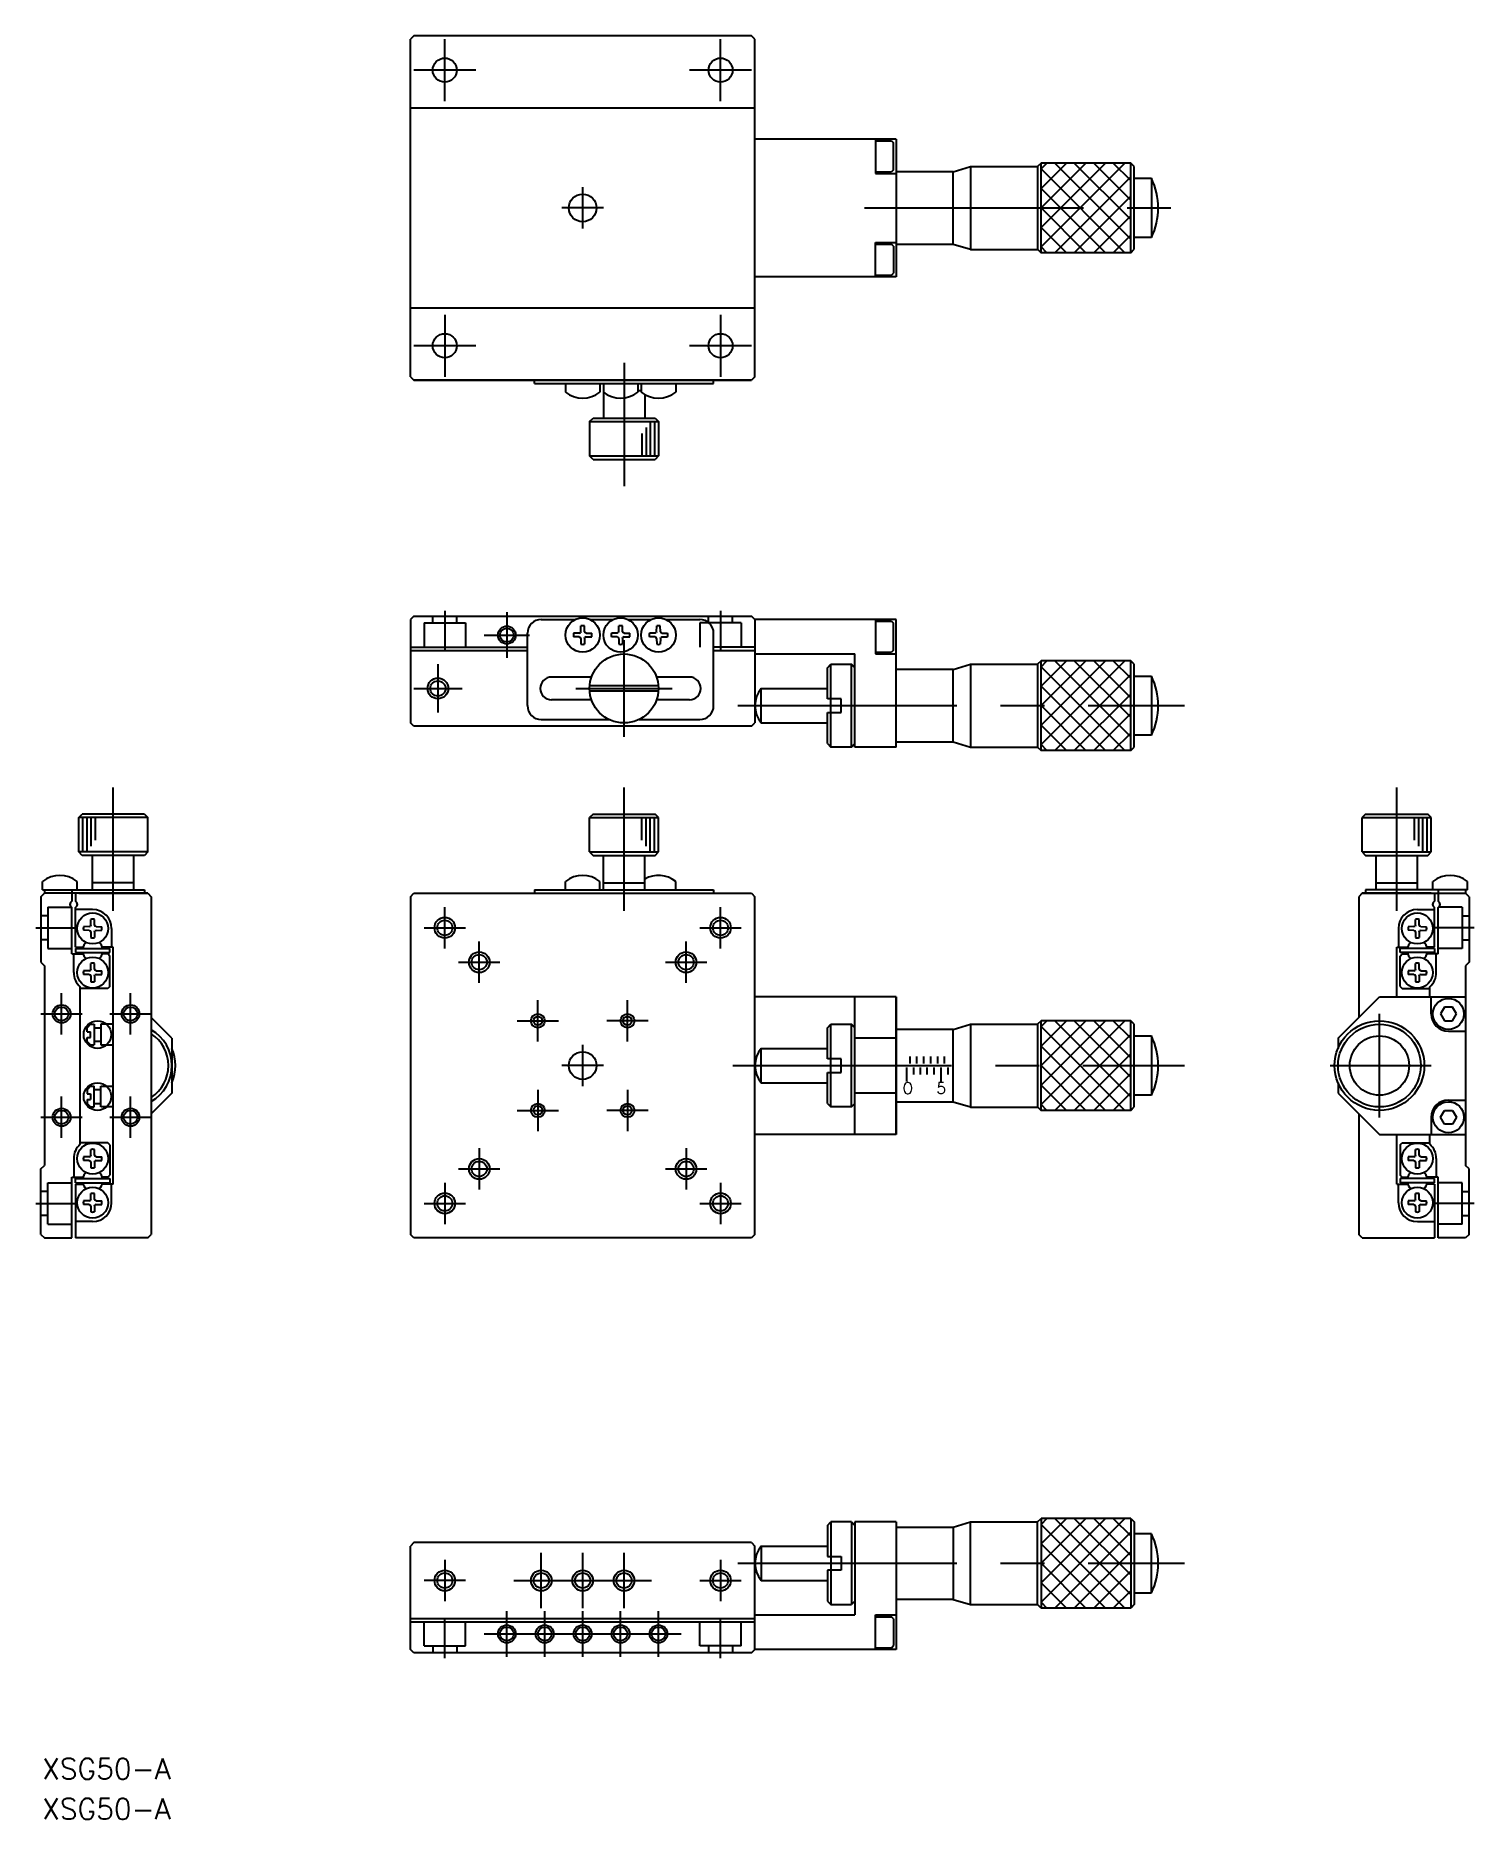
# Model space of a CAD drawing. Extents: x -79 to 129, y -109 to 149.
import ezdxf

# ---------------------------------------------------------------- set-up
doc = ezdxf.new("R2010")
doc.units = 0
doc.linetypes.add('CENTER', pattern=[50.8, 31.75, -6.35, 6.35, -6.35])
doc.linetypes.add('DASHED', pattern=[19.05, 12.7, -6.35])
doc.layers.get('0').update_dxf_attribs({"linetype": 'CONTINUOUS'})
doc.layers.add('CENTER', color=1, linetype='CENTER')
doc.styles.get("Standard").update_dxf_attribs({"font": 'txt.shx', "height": 3, "bigfont": 'bigfont.shx'})

# ---------------------------------------------------------------- blocks, each defined once
blk = doc.blocks.new('*U6')
at = {"color": 7, "linetype": 'CONTINUOUS'}
blk.add_text('XSG50-A', height=3, dxfattribs=at).set_placement((-78.42, -103.56))
blk = doc.blocks.new('*U7')
at = {"color": 7, "linetype": 'CONTINUOUS'}
blk.add_text('XSG50-A', height=3, dxfattribs=at).set_placement((-78.42, -109.39))

msp = doc.modelspace()

# ---------------------------------------------------------------- linework, layer by layer
at = {"color": 7, "linetype": 'CONTINUOUS'}
for p, q in [((-24.5, 149.471561), (-25, 148.971561)), ((-25, 99.971564), (-25, 148.971561)), ((24.5, 149.471561), (-24.5, 149.471561)), ((25, 148.971561), (24.5, 149.471561)), ((25, 99.971564), (25, 148.971561)), ((25, 138.971561), (-25, 138.971561)), ((45.499999, 134.471565), (25, 134.471565)), ((42.499999, 134.471565), (42.499999, 129.471565)), ((42.499999, 134.221565), (44.799998, 134.221565)), ((44.799998, 134.221565), (45.099999, 133.921565)), ((45.099999, 130.021566), (45.099999, 133.921565)), ((45.499999, 134.471565), (45.499999, 114.471565)), ((42.499999, 129.721565), (44.799998, 129.721565)), ((42.499999, 129.471565), (45.499999, 129.471565)), ((45.099999, 130.021566), (44.799998, 129.721565)), ((53.749992, 129.721563), (45.499992, 129.721563)), ((53.749992, 129.721563), (56.249992, 130.471562)), ((53.749992, 119.221566), (53.749992, 129.721563)), ((56.249992, 130.471562), (56.249992, 118.471564)), ((56.249992, 130.471562), (65.999999, 130.471562)), ((66.499999, 130.971565), (65.999999, 130.471565)), ((65.999999, 130.471565), (65.999999, 118.471566)), ((79.5, 130.971565), (66.499999, 130.971565)), ((66.499999, 117.971566), (66.499999, 130.971565)), ((80, 130.471565), (79.5, 130.971565)), ((79.5, 117.971566), (79.5, 130.971565)), ((80, 118.471566), (80, 130.471565)), ((80, 128.771566), (82.5, 128.771566)), ((82.5, 128.771566), (82.5, 120.171565)), ((42.499999, 114.471565), (42.499999, 119.471565)), ((42.499999, 119.471565), (45.499999, 119.471565)), ((42.499999, 119.221565), (44.799998, 119.221565)), ((45.099999, 118.921564), (44.799998, 119.221565)), ((45.499992, 119.221566), (53.749992, 119.221566)), ((53.749992, 119.221566), (56.249992, 118.471564)), ((82.5, 120.171565), (80, 120.171565)), ((45.099999, 118.921564), (45.099999, 115.021565)), ((56.249992, 118.43629), (65.999999, 118.43629)), ((65.999999, 118.471566), (66.499999, 117.971566)), ((79.5, 117.971566), (66.499999, 117.971566)), ((79.5, 117.971566), (80, 118.471566)), ((45.499999, 114.471565), (25, 114.471565)), ((42.499999, 114.721565), (44.799998, 114.721565)), ((44.799998, 114.721565), (45.099999, 115.021565)), ((-25, 109.971564), (25, 109.971564)), ((-25, 99.971564), (-24.5, 99.471564)), ((-24.5, 99.471564), (24.5, 99.471564)), ((24.5, 99.471564), (-24.5, 99.471564)), ((-7, 98.971564), (-7, 99.471564)), ((-7, 98.971564), (18.999998, 98.971564)), ((-2.5, 98.971564), (-2.5, 97.749065)), ((2.5, 98.971564), (2.5, 97.749065)), ((2.999999, 98.971564), (2.999999, 93.971564)), ((3, 98.971564), (3, 97.749065)), ((8, 98.971564), (8, 97.749065)), ((8.5, 98.971564), (8.5, 97.749065)), ((13.5, 98.971564), (13.5, 97.749065)), ((18.999998, 98.971564), (18.999998, 99.471564)), ((25, 99.971564), (24.5, 99.471564)), ((8, 97.971564), (8.5, 97.971564)), ((8.999999, 97.407463), (8.999999, 93.971564)), ((0.999999, 93.471564), (1.499999, 93.971564)), ((0.999999, 93.471564), (0.999999, 88.471564)), ((0.999999, 93.471564), (10.999999, 93.471564)), ((1.499999, 93.971564), (10.499999, 93.971564)), ((10.499999, 93.971564), (10.999999, 93.471564)), ((10.999999, 93.471564), (10.999999, 88.471564)), ((1.499999, 87.971564), (0.999999, 88.471564)), ((0.999999, 88.471564), (10.999999, 88.471564)), ((10.999999, 88.471564), (10.499999, 87.971564)), ((1.499999, 87.971564), (10.499999, 87.971564)), ((-24.5, 65.235782), (-25, 64.735782)), ((-24.5, 65.235781), (-25, 64.735781)), ((-25, 64.735781), (-25, 49.735781)), ((-24.5, 65.235781), (24.5, 65.235781)), ((-5.999996, 64.735781), (-1.089725, 64.735781)), ((1.089724, 64.735781), (4.410276, 64.735781)), ((6.589725, 64.735781), (9.910276, 64.735781)), ((12.089725, 64.735781), (16.999998, 64.735781)), ((25, 64.735781), (24.5, 65.235781)), ((24.5, 65.235781), (25, 64.735781)), ((45.499998, 64.735781), (24.999999, 64.735781)), ((25, 64.735781), (25, 49.735781)), ((42.499998, 64.735781), (42.499998, 59.735781)), ((45.499998, 46.235781), (45.499998, 64.735781)), ((-7.999996, 52.235781), (-7.999996, 62.735781)), ((-0.499325, 62.760189), (-1.324727, 62.745781)), ((-0.499325, 62.211374), (-1.324727, 62.225781)), ((-0.499325, 62.760189), (-0.334379, 62.833628)), ((-0.499325, 62.211374), (-0.334379, 62.137935)), ((-0.274713, 62.967641), (-0.334379, 62.833628)), ((-0.274713, 62.003922), (-0.334379, 62.137935)), ((-0.274713, 62.967641), (-0.26, 63.810508)), ((0.274712, 62.967641), (0.26, 63.810508)), ((0.274712, 62.967641), (0.334379, 62.833628)), ((0.274712, 62.003922), (0.334379, 62.137935)), ((0.499325, 62.760189), (0.334379, 62.833628)), ((0.499325, 62.211374), (0.334379, 62.137935)), ((0.499325, 62.760189), (1.324726, 62.745781)), ((0.499325, 62.211374), (1.324726, 62.225781)), ((5.000676, 62.760189), (4.175274, 62.745781)), ((5.000676, 62.211374), (4.175274, 62.225781)), ((5.000676, 62.760189), (5.165622, 62.833628)), ((5.000676, 62.211374), (5.165622, 62.137935)), ((5.225288, 62.967641), (5.165622, 62.833628)), ((5.225288, 62.003922), (5.165622, 62.137935)), ((5.225288, 62.967641), (5.240001, 63.810508)), ((5.774713, 62.967641), (5.760001, 63.810508)), ((5.774713, 62.967641), (5.83438, 62.833628)), ((5.774713, 62.003922), (5.83438, 62.137935)), ((5.999326, 62.760189), (5.83438, 62.833628)), ((5.999326, 62.211374), (5.83438, 62.137935)), ((5.999326, 62.760189), (6.824727, 62.745781)), ((5.999326, 62.211374), (6.824727, 62.225781)), ((10.500675, 62.760189), (9.675274, 62.745781)), ((10.500675, 62.211374), (9.675274, 62.225781)), ((10.500675, 62.760189), (10.665621, 62.833628)), ((10.500675, 62.211374), (10.665621, 62.137935)), ((10.725288, 62.967641), (10.665621, 62.833628)), ((10.725288, 62.003922), (10.665621, 62.137935)), ((10.725288, 62.967641), (10.74, 63.810508)), ((11.274713, 62.967641), (11.26, 63.810508)), ((11.274713, 62.967641), (11.334379, 62.833628)), ((11.274713, 62.003922), (11.334379, 62.137935)), ((11.499325, 62.760189), (11.334379, 62.833628)), ((11.499325, 62.211374), (11.334379, 62.137935)), ((11.499325, 62.760189), (12.324727, 62.745781)), ((11.499325, 62.211374), (12.324727, 62.225781)), ((18.999998, 52.235781), (18.999998, 62.735781)), ((42.499998, 64.485781), (44.799997, 64.485781)), ((44.799997, 64.485781), (45.099998, 64.185781)), ((45.099998, 60.285782), (45.099998, 64.185781)), ((-25, 60.735781), (-7.999996, 60.735781)), ((-25, 60.235783), (-7.999996, 60.235783)), ((-0.274713, 62.003922), (-0.26, 61.161055)), ((0.274712, 62.003922), (0.26, 61.161055)), ((5.225288, 62.003922), (5.240001, 61.161055)), ((5.774713, 62.003922), (5.760001, 61.161055)), ((10.725288, 62.003922), (10.74, 61.161055)), ((11.274713, 62.003922), (11.26, 61.161055)), ((24.999998, 60.735781), (18.999998, 60.735781)), ((18.999998, 60.235783), (25, 60.235783)), ((24.999999, 59.735783), (39.499998, 59.735783)), ((39.499998, 46.235781), (39.499998, 59.735783)), ((42.499998, 59.985781), (44.799997, 59.985781)), ((42.499998, 59.735781), (45.499998, 59.735781)), ((45.099998, 60.285782), (44.799997, 59.985781)), ((35.499998, 57.735781), (35.999998, 58.235781)), ((35.499998, 53.235781), (35.499998, 57.735781)), ((35.999998, 58.235781), (38.999998, 58.235781)), ((35.999998, 53.235781), (35.999998, 58.235781)), ((39.499998, 57.735781), (38.999998, 58.235781)), ((38.999998, 46.235782), (38.999998, 58.235781)), ((53.749991, 57.485779), (45.499991, 57.485779)), ((53.749991, 57.485779), (56.249991, 58.235778)), ((53.749991, 46.985782), (53.749991, 57.485779)), ((56.249991, 58.235778), (56.249991, 46.23578)), ((56.249991, 58.235778), (65.999998, 58.235778)), ((66.499998, 58.735781), (65.999998, 58.235781)), ((65.999998, 58.235781), (65.999998, 46.235782)), ((79.499999, 58.735781), (66.499998, 58.735781)), ((66.499998, 45.735782), (66.499998, 58.735781)), ((79.999999, 58.235781), (79.499999, 58.735781)), ((79.499999, 45.735782), (79.499999, 58.735781)), ((79.999999, 46.235782), (79.999999, 58.235781)), ((1.35484, 56.385781), (-4.499997, 56.385781)), ((10.983972, 55.135781), (1.016026, 55.135781)), ((15.499999, 56.385781), (10.645157, 56.385781)), ((25.8775, 54.735778), (35.499998, 54.735778)), ((25.877501, 49.735778), (25.877501, 54.735778)), ((79.999999, 56.535782), (82.499999, 56.535782)), ((82.499999, 56.535782), (82.499999, 47.935781)), ((1.214865, 53.085781), (-4.499997, 53.085781)), ((10.983972, 54.335781), (1.016026, 54.335781)), ((15.499999, 53.085781), (10.785132, 53.085781)), ((37.499998, 53.235781), (35.499998, 53.235781)), ((35.999998, 51.235781), (35.999998, 53.235781)), ((37.499998, 51.235781), (37.499998, 53.235781)), ((-24.5, 49.235781), (-25, 49.735781)), ((24.5, 49.235781), (-24.5, 49.235781)), ((-5.999996, 50.235781), (3.820549, 50.235781)), ((8.179448, 50.235781), (16.999998, 50.235781)), ((24.5, 49.235781), (25, 49.735781)), ((25.8775, 49.73578), (35.499998, 49.73578)), ((35.499998, 51.235781), (37.499998, 51.235781)), ((35.499998, 46.735782), (35.499998, 51.235781)), ((35.999998, 46.235782), (35.999998, 51.235781)), ((35.499998, 46.735782), (35.999998, 46.235782)), ((38.999998, 46.235782), (39.499998, 46.735782)), ((45.499991, 46.985782), (53.749991, 46.985782)), ((53.749991, 46.985782), (56.249991, 46.23578)), ((82.499999, 47.935781), (79.999999, 47.935781)), ((38.999998, 46.235782), (35.999998, 46.235782)), ((45.499998, 46.235781), (39.499998, 46.235781)), ((56.249991, 46.200506), (65.999998, 46.200506)), ((65.999998, 46.235782), (66.499998, 45.735782)), ((79.499999, 45.735782), (66.499998, 45.735782)), ((79.499999, 45.735782), (79.999999, 46.235782)), ((-73.087357, 35.999999), (-72.587357, 36.499999)), ((-63.587357, 36.499999), (-72.587357, 36.499999)), ((-63.587357, 36.499999), (-63.087357, 35.999999)), ((1.499999, 36.499999), (0.999999, 35.999999)), ((1.499999, 36.499999), (10.499999, 36.499999)), ((10.999999, 35.999999), (10.499999, 36.499999)), ((113.587357, 36.499999), (113.087357, 35.999999)), ((113.587357, 36.499999), (122.587357, 36.499999)), ((123.087357, 35.999999), (122.587357, 36.499999)), ((-73.087357, 30.999999), (-73.087357, 35.999999)), ((-63.087357, 35.999999), (-73.087357, 35.999999)), ((-63.087357, 30.999999), (-63.087357, 35.999999)), ((0.999999, 30.999999), (0.999999, 35.999999)), ((0.999999, 35.999999), (10.999999, 35.999999)), ((10.999999, 30.999999), (10.999999, 35.999999)), ((113.087357, 30.999999), (113.087357, 35.999999)), ((113.087357, 35.999999), (123.087357, 35.999999)), ((123.087357, 30.999999), (123.087357, 35.999999)), ((-72.587357, 30.499999), (-73.087357, 30.999999)), ((-63.087357, 30.999999), (-73.087357, 30.999999)), ((-63.587357, 30.499999), (-72.587357, 30.499999)), ((-71.087357, 25.499999), (-71.087357, 30.499999)), ((-65.087357, 25.499999), (-65.087357, 30.499999)), ((-63.087357, 30.999999), (-63.587357, 30.499999)), ((0.999999, 30.999999), (1.499999, 30.499999)), ((0.999999, 30.999999), (10.999999, 30.999999)), ((1.499999, 30.499999), (10.499999, 30.499999)), ((2.999999, 25.499999), (2.999999, 30.499999)), ((8.999999, 25.499999), (8.999999, 30.499999)), ((10.499999, 30.499999), (10.999999, 30.999999)), ((113.087357, 30.999999), (113.587357, 30.499999)), ((113.087357, 30.999999), (123.087357, 30.999999)), ((113.587357, 30.499999), (122.587357, 30.499999)), ((115.087357, 25.499999), (115.087357, 30.499999)), ((121.087357, 25.499999), (121.087357, 30.499999)), ((122.587357, 30.499999), (123.087357, 30.999999)), ((-78.337356, 25.499999), (-78.337356, 26.722498)), ((-73.337356, 25.499999), (-73.337356, 26.722498)), ((-65.087357, 26.499999), (-71.087357, 26.499999)), ((-2.5, 25.499999), (-2.5, 26.722498)), ((2.5, 25.499999), (2.5, 26.722498)), ((2.999999, 26.499999), (8.999999, 26.499999)), ((13.5, 25.499999), (13.5, 26.722498)), ((115.087357, 26.499999), (121.087357, 26.499999)), ((123.337356, 25.499999), (123.337356, 26.722498)), ((128.337356, 25.499999), (128.337356, 26.722498)), ((-78.587357, 24.5), (-78.087357, 25)), ((-78.587357, 24.5), (-78.587357, 15)), ((-78.337356, 25.499999), (-63.587356, 25.499999)), ((-74.087358, 25), (-78.087357, 25)), ((-78.087356, 25.499999), (-78.087356, 24.999999)), ((-74.087357, 25.500002), (-74.087357, 23.858258)), ((-63.087357, 25), (-74.087357, 25)), ((-73.587357, 25), (-73.587357, 23.858258)), ((-73.087358, 24.999999), (-63.087356, 24.999999)), ((-63.587356, 25.499999), (-63.587356, 24.999999)), ((-63.087357, 25), (-62.587356, 24.499999)), ((-62.587356, 24.499999), (-62.587356, -24.499999)), ((-25, 24.499999), (-24.5, 24.999999)), ((-25, 24.499999), (-25, -24.500001)), ((-24.5, 24.999999), (24.5, 24.999999)), ((-7, 25.499999), (-7, 24.999999)), ((-7, 25.499999), (18.999998, 25.499999)), ((18.999998, 25.499999), (18.999998, 24.999999)), ((24.5, 24.999999), (25, 24.499999)), ((25, -24.500001), (25, 24.499999)), ((113.087356, 25), (112.587355, 24.499999)), ((112.587355, 24.499999), (112.587355, 7.000001)), ((123.087357, 24.999999), (113.087355, 24.999999)), ((113.087356, 25), (124.087357, 25)), ((128.337356, 25.499999), (113.587355, 25.499999)), ((113.587355, 25.499999), (113.587355, 24.999999)), ((123.587356, 25), (123.587356, 23.858258)), ((124.087356, 25.500002), (124.087356, 23.858258)), ((124.087358, 25), (128.087356, 25)), ((128.087356, 25.499999), (128.087356, 24.999999)), ((128.587356, 24.5), (128.087356, 25)), ((128.587356, 24.5), (128.587356, 15)), ((-74.087357, 16.2), (-74.087357, 22.941743)), ((-73.587357, 17.200001), (-73.587357, 22.941743)), ((-71.087358, 22.650001), (-73.587357, 22.650001)), ((-71.36207, 20.381861), (-71.347358, 21.224727)), ((-70.812646, 20.381861), (-70.827358, 21.224727)), ((120.812645, 20.381861), (120.827358, 21.224727)), ((121.087358, 22.650004), (123.587356, 22.650004)), ((121.36207, 20.381861), (121.347358, 21.224727)), ((123.587356, 17.200001), (123.587356, 22.941743)), ((124.087356, 16.2), (124.087356, 22.941743)), ((-71.586683, 20.174408), (-72.412085, 20.160001)), ((-71.586683, 19.625594), (-72.412085, 19.640001)), ((-71.586683, 20.174408), (-71.421737, 20.247847)), ((-71.586683, 19.625594), (-71.421737, 19.552155)), ((-71.36207, 20.381861), (-71.421737, 20.247847)), ((-71.36207, 19.418141), (-71.421737, 19.552155)), ((-71.36207, 19.418141), (-71.347358, 18.575275)), ((-70.812646, 19.418141), (-70.827358, 18.575275)), ((-70.812646, 20.381861), (-70.752979, 20.247847)), ((-70.812646, 19.418141), (-70.752979, 19.552155)), ((-70.588033, 20.174408), (-70.752979, 20.247847)), ((-70.588033, 19.625594), (-70.752979, 19.552155)), ((-70.588033, 20.174408), (-69.762632, 20.160001)), ((-70.588033, 19.625594), (-69.762632, 19.640001)), ((-68.337358, 19.900001), (-68.337358, 17.200001)), ((118.337358, 19.900004), (118.337358, 17.200004)), ((120.588033, 20.174408), (119.762631, 20.160001)), ((120.588033, 19.625594), (119.762631, 19.640001)), ((120.588033, 20.174408), (120.752979, 20.247847)), ((120.588033, 19.625594), (120.752979, 19.552155)), ((120.812645, 20.381861), (120.752979, 20.247847)), ((120.812645, 19.418141), (120.752979, 19.552155)), ((120.812645, 19.418141), (120.827358, 18.575275)), ((121.36207, 19.418141), (121.347358, 18.575275)), ((121.36207, 20.381861), (121.421737, 20.247847)), ((121.36207, 19.418141), (121.421737, 19.552155)), ((121.586683, 20.174408), (121.421737, 20.247847)), ((121.586683, 19.625594), (121.421737, 19.552155)), ((121.586683, 20.174408), (122.412084, 20.160001)), ((121.586683, 19.625594), (122.412084, 19.640001)), ((-74.087357, 16.2), (-72.501571, 16.2)), ((-73.837358, 13.5), (-73.837358, 16.2)), ((-73.587358, 17.000001), (-73.587358, 16.400001)), ((-73.587358, 17.000001), (-68.587358, 17.000001)), ((-73.587358, 16.400001), (-68.587358, 16.400001)), ((-73.587357, 17.200001), (-72.501572, 17.200001)), ((-68.087357, 17.200001), (-69.673145, 17.200001)), ((-68.887357, 16.2), (-69.673144, 16.2)), ((-68.587357, 15.9), (-68.887357, 16.2)), ((-68.587358, 16.400001), (-68.587358, 17.000001)), ((-68.587357, 11.5), (-68.587357, 15.9)), ((-68.087357, -17.2), (-68.087357, 17.200001)), ((118.087356, 10.000002), (118.087356, 17.200001)), ((118.087356, 17.200001), (119.673144, 17.200001)), ((118.587356, 15.9), (118.887356, 16.2)), ((118.587356, 11.5), (118.587356, 15.9)), ((118.587358, 16.400001), (118.587358, 17.000001)), ((123.587358, 17.000001), (118.587358, 17.000001)), ((123.587358, 16.400001), (118.587358, 16.400001)), ((118.887356, 16.2), (119.673144, 16.2)), ((123.587357, 17.200001), (122.501571, 17.200001)), ((124.087357, 16.2), (122.501571, 16.2)), ((123.587358, 17.000001), (123.587358, 16.400001)), ((123.837357, 13.5), (123.837357, 16.2)), ((-78.587357, 15), (-78.087357, 14.5)), ((-78.087357, 14.5), (-78.087357, -14.5)), ((-71.586683, 13.774407), (-72.412085, 13.76)), ((-71.586683, 13.225592), (-72.412085, 13.24)), ((-71.586683, 13.774407), (-71.421737, 13.847846)), ((-71.586683, 13.225592), (-71.421737, 13.152154)), ((-71.36207, 13.98186), (-71.421737, 13.847846)), ((-71.36207, 13.01814), (-71.421737, 13.152154)), ((-71.36207, 13.98186), (-71.347358, 14.824726)), ((-71.36207, 13.01814), (-71.347358, 12.175273)), ((-70.812646, 13.98186), (-70.827358, 14.824726)), ((-70.812646, 13.01814), (-70.827358, 12.175273)), ((-70.812646, 13.98186), (-70.752979, 13.847846)), ((-70.812646, 13.01814), (-70.752979, 13.152154)), ((-70.588033, 13.774407), (-70.752979, 13.847846)), ((-70.588033, 13.225592), (-70.752979, 13.152154)), ((-70.588033, 13.774407), (-69.762632, 13.76)), ((-70.588033, 13.225592), (-69.762632, 13.24)), ((120.588033, 13.774407), (119.762631, 13.76)), ((120.588033, 13.225592), (119.762631, 13.24)), ((120.588033, 13.774407), (120.752979, 13.847846)), ((120.588033, 13.225592), (120.752979, 13.152154)), ((120.812645, 13.98186), (120.752979, 13.847846)), ((120.812645, 13.01814), (120.752979, 13.152154)), ((120.812645, 13.98186), (120.827358, 14.824726)), ((120.812645, 13.01814), (120.827358, 12.175273)), ((121.36207, 13.98186), (121.347358, 14.824726)), ((121.36207, 13.01814), (121.347358, 12.175273)), ((121.36207, 13.98186), (121.421737, 13.847846)), ((121.36207, 13.01814), (121.421737, 13.152154)), ((121.586683, 13.774407), (121.421737, 13.847846)), ((121.586683, 13.225592), (121.421737, 13.152154)), ((121.586683, 13.774407), (122.412084, 13.76)), ((121.586683, 13.225592), (122.412084, 13.24)), ((128.587356, 15), (128.087356, 14.5)), ((128.087356, 14.5), (128.087356, -14.5)), ((-72.887355, -11.420935), (-72.887355, 11.420936)), ((-68.887357, 11.2), (-72.887355, 11.2)), ((-68.587357, 11.5), (-68.887357, 11.2)), ((118.587356, 11.5), (118.887356, 11.2)), ((118.887356, 11.2), (122.887354, 11.2)), ((122.887354, 10.000002), (122.887354, 11.420936)), ((45.499999, 10), (25, 10)), ((39.499999, -10), (39.499999, 10)), ((45.499999, 10), (45.499999, -10)), ((45.499999, -10), (45.499999, 10)), ((109.587357, 4.000002), (115.587357, 10.000002)), ((115.587357, 10.000002), (128.087357, 10.000002)), ((123.087357, 7.500002), (123.087357, 10.000002)), ((125.010007, 8.500002), (124.432657, 7.500002)), ((126.164708, 8.500002), (125.010007, 8.500002)), ((126.742058, 7.500002), (126.164708, 8.500002)), ((-71.387354, 6.000002), (-71.887354, 5.500002)), ((-71.887354, 4.900001), (-71.887354, 5.500002)), ((-71.387354, 6.000002), (-70.887362, 6.000002)), ((-70.887358, 6.000002), (-70.887358, 3.000001)), ((-70.887358, 5.500002), (-69.887358, 5.500002)), ((-68.087359, 6.000002), (-69.887358, 6.000002)), ((-69.887358, 6.000002), (-69.887358, 3.000001)), ((-59.587357, 4.000002), (-62.587356, 7.000002)), ((35.499999, 5.5), (35.999999, 6)), ((35.499999, 1), (35.499999, 5.5)), ((35.999999, 6), (38.999999, 6)), ((35.999999, 1), (35.999999, 6)), ((39.499999, 5.5), (38.999999, 6)), ((38.999999, -5.999999), (38.999999, 6)), ((53.749992, 5.249998), (45.499992, 5.249998)), ((53.749992, 5.249998), (56.249992, 5.999997)), ((53.749992, -5.249999), (53.749992, 5.249998)), ((56.249992, 5.999997), (56.249992, -6.000001)), ((56.249992, 5.999997), (65.999999, 5.999997)), ((66.499999, 6.5), (65.999999, 6)), ((65.999999, 6), (65.999999, -5.999999)), ((79.5, 6.5), (66.499999, 6.5)), ((66.499999, -6.499999), (66.499999, 6.5)), ((80, 6), (79.5, 6.5)), ((79.5, -6.499999), (79.5, 6.5)), ((80, -5.999999), (80, 6)), ((124.432657, 7.500002), (125.010007, 6.500002)), ((125.010007, 6.500002), (126.164708, 6.500002)), ((126.164708, 6.500002), (126.742058, 7.500002)), ((-71.887354, 4.900001), (-71.387354, 4.900001)), ((-71.887354, 4.100002), (-71.387354, 4.100002)), ((-71.887354, 3.500002), (-71.887354, 4.100002)), ((-71.387354, 3.000001), (-71.887354, 3.500002)), ((-71.387354, 4.100002), (-71.387354, 4.900001)), ((-71.387354, 3.000001), (-70.887362, 3.000001)), ((-69.887358, 3.500002), (-70.887358, 3.500002)), ((-69.887358, 3.000001), (-68.087359, 3.000001)), ((-59.587357, 4.000002), (-59.587357, -3.999998)), ((45.499999, 3.999998), (39.499999, 3.999998)), ((80, 4.300001), (82.5, 4.300001)), ((82.5, 4.300001), (82.5, -4.3)), ((109.587357, 4.000002), (109.587357, 2.500002)), ((125.587357, 5.000002), (128.087357, 5.000002)), ((25.877501, 2.499997), (35.499999, 2.499997)), ((25.877502, -2.500003), (25.877502, 2.499997)), ((37.499999, 1), (35.499999, 1)), ((35.999999, -1), (35.999999, 1)), ((37.499999, -1), (37.499999, 1)), ((25.877501, -2.500001), (35.499999, -2.500001)), ((35.499999, -1), (37.499999, -1)), ((35.499999, -5.499999), (35.499999, -1)), ((35.999999, -5.999999), (35.999999, -1)), ((109.587357, -2.499998), (109.587357, -3.999998)), ((-71.387354, -3), (-71.887354, -3.500001)), ((-71.887354, -3.500001), (-71.887354, -4.100001)), ((-71.887354, -4.100001), (-71.387354, -4.100001)), ((-71.887354, -4.9), (-71.387354, -4.9)), ((-71.887354, -4.9), (-71.887354, -5.500001)), ((-71.387354, -3), (-70.887362, -3)), ((-71.387354, -4.100001), (-71.387354, -4.9)), ((-70.887358, -6.000001), (-70.887358, -3)), ((-69.887358, -3.500001), (-70.887358, -3.500001)), ((-69.887358, -3), (-68.087359, -3)), ((-69.887358, -6.000001), (-69.887358, -3)), ((-59.587357, -3.999998), (-62.587356, -6.999997)), ((45.499999, -4.000002), (39.499999, -4.000002)), ((82.5, -4.3), (80, -4.3)), ((109.587357, -3.999998), (115.587357, -9.999998)), ((125.587357, -4.999998), (128.087357, -4.999998)), ((-71.387354, -6.000001), (-71.887354, -5.500001)), ((-71.387354, -6.000001), (-70.887362, -6.000001)), ((-70.887358, -5.500001), (-69.887358, -5.500001)), ((-68.087359, -6.000001), (-69.887358, -6.000001)), ((35.499999, -5.499999), (35.999999, -5.999999)), ((38.999999, -5.999999), (35.999999, -5.999999)), ((38.999999, -5.999999), (39.499999, -5.499999)), ((45.499992, -5.249999), (53.749992, -5.249999)), ((53.749992, -5.249999), (56.249992, -6.000001)), ((56.249992, -6.035275), (65.999999, -6.035275)), ((65.999999, -5.999999), (66.499999, -6.499999)), ((79.5, -6.499999), (66.499999, -6.499999)), ((79.5, -6.499999), (80, -5.999999)), ((112.587355, -6.999997), (112.587355, -24.499999)), ((123.087357, -7.499998), (123.087357, -9.999998)), ((124.432657, -7.499998), (125.010007, -6.499998)), ((125.010007, -8.499998), (124.432657, -7.499998)), ((125.010007, -6.499998), (126.164708, -6.499998)), ((126.164708, -6.499998), (126.742058, -7.499998)), ((126.742058, -7.499998), (126.164708, -8.499998)), ((45.499999, -10), (25, -10)), ((115.587357, -9.999998), (128.087357, -9.999998)), ((118.087356, -17.2), (118.087356, -9.999998)), ((122.887354, -11.420935), (122.887354, -9.999998)), ((126.164708, -8.499998), (125.010007, -8.499998)), ((-68.887357, -11.2), (-72.887355, -11.2)), ((-71.36207, -13.018139), (-71.347358, -12.175273)), ((-70.812646, -13.018139), (-70.827358, -12.175273)), ((-68.587357, -11.5), (-68.887357, -11.2)), ((-68.587357, -11.5), (-68.587357, -15.9)), ((118.587356, -11.5), (118.887356, -11.2)), ((118.587356, -11.5), (118.587356, -15.9)), ((118.887356, -11.2), (122.887354, -11.2)), ((120.812645, -13.018139), (120.827358, -12.175273)), ((121.36207, -13.018139), (121.347358, -12.175273)), ((-78.587357, -15), (-78.087357, -14.5)), ((-78.587357, -24.5), (-78.587357, -15)), ((-73.837358, -13.5), (-73.837358, -16.2)), ((-71.586683, -13.225592), (-72.412085, -13.239999)), ((-71.586683, -13.774407), (-72.412085, -13.759999)), ((-71.586683, -13.225592), (-71.421737, -13.152153)), ((-71.586683, -13.774407), (-71.421737, -13.847845)), ((-71.36207, -13.018139), (-71.421737, -13.152153)), ((-71.36207, -13.981859), (-71.421737, -13.847845)), ((-71.36207, -13.981859), (-71.347358, -14.824725)), ((-70.812646, -13.981859), (-70.827358, -14.824725)), ((-70.812646, -13.018139), (-70.752979, -13.152153)), ((-70.812646, -13.981859), (-70.752979, -13.847845)), ((-70.588033, -13.225592), (-70.752979, -13.152153)), ((-70.588033, -13.774407), (-70.752979, -13.847845)), ((-70.588033, -13.225592), (-69.762632, -13.239999)), ((-70.588033, -13.774407), (-69.762632, -13.759999)), ((120.588033, -13.225592), (119.762631, -13.239999)), ((120.588033, -13.774407), (119.762631, -13.759999)), ((120.588033, -13.225592), (120.752979, -13.152153)), ((120.588033, -13.774407), (120.752979, -13.847845)), ((120.812645, -13.018139), (120.752979, -13.152153)), ((120.812645, -13.981859), (120.752979, -13.847845)), ((120.812645, -13.981859), (120.827358, -14.824725)), ((121.36207, -13.981859), (121.347358, -14.824725)), ((121.36207, -13.018139), (121.421737, -13.152153)), ((121.36207, -13.981859), (121.421737, -13.847845)), ((121.586683, -13.225592), (121.421737, -13.152153)), ((121.586683, -13.774407), (121.421737, -13.847845)), ((121.586683, -13.225592), (122.412084, -13.239999)), ((121.586683, -13.774407), (122.412084, -13.759999)), ((123.837357, -13.5), (123.837357, -16.2)), ((128.587356, -15), (128.087356, -14.5)), ((128.587356, -24.5), (128.587356, -15)), ((-74.087357, -16.2), (-72.501571, -16.2)), ((-74.087357, -25), (-74.087357, -16.2)), ((-73.587358, -17), (-73.587358, -16.4)), ((-73.587358, -16.4), (-68.587358, -16.4)), ((-73.587358, -17), (-68.587358, -17)), ((-73.587357, -17.2), (-73.587358, -24.999999)), ((-73.587357, -17.2), (-72.501572, -17.2)), ((-68.087357, -17.2), (-69.673145, -17.2)), ((-68.887357, -16.2), (-69.673144, -16.2)), ((-68.887357, -16.2), (-68.587357, -15.9)), ((-68.587358, -16.4), (-68.587358, -17)), ((-68.337358, -19.9), (-68.337358, -17.2)), ((118.087356, -17.2), (119.673144, -17.2)), ((118.337358, -19.9), (118.337358, -17.2)), ((118.887356, -16.2), (118.587356, -15.9)), ((118.587358, -16.4), (118.587358, -17)), ((123.587358, -16.4), (118.587358, -16.4)), ((123.587358, -17), (118.587358, -17)), ((118.887356, -16.2), (119.673144, -16.2)), ((124.087357, -16.2), (122.501571, -16.2)), ((123.587357, -17.2), (122.501571, -17.2)), ((123.587357, -17.2), (123.587357, -24.999999)), ((123.587358, -17), (123.587358, -16.4)), ((124.087357, -25), (124.087357, -16.2)), ((-71.586683, -19.625593), (-72.412085, -19.64)), ((-71.586683, -20.174408), (-72.412085, -20.16)), ((-71.586683, -19.625593), (-71.421737, -19.552154)), ((-71.586683, -20.174408), (-71.421737, -20.247846)), ((-71.36207, -19.41814), (-71.421737, -19.552154)), ((-71.36207, -20.38186), (-71.421737, -20.247846)), ((-71.36207, -19.41814), (-71.347358, -18.575274)), ((-71.36207, -20.38186), (-71.347358, -21.224727)), ((-70.812646, -19.41814), (-70.827358, -18.575274)), ((-70.812646, -20.38186), (-70.827358, -21.224727)), ((-70.812646, -19.41814), (-70.752979, -19.552154)), ((-70.812646, -20.38186), (-70.752979, -20.247846)), ((-70.588033, -19.625593), (-70.752979, -19.552154)), ((-70.588033, -20.174408), (-70.752979, -20.247846)), ((-70.588033, -19.625593), (-69.762632, -19.64)), ((-70.588033, -20.174408), (-69.762632, -20.16)), ((120.588033, -19.625593), (119.762631, -19.64)), ((120.588033, -20.174408), (119.762631, -20.16)), ((120.588033, -19.625593), (120.752979, -19.552154)), ((120.588033, -20.174408), (120.752979, -20.247846)), ((120.812645, -19.41814), (120.752979, -19.552154)), ((120.812645, -20.38186), (120.752979, -20.247846)), ((120.812645, -19.41814), (120.827358, -18.575274)), ((120.812645, -20.38186), (120.827358, -21.224727)), ((121.36207, -19.41814), (121.347358, -18.575274)), ((121.36207, -20.38186), (121.347358, -21.224727)), ((121.36207, -19.41814), (121.421737, -19.552154)), ((121.36207, -20.38186), (121.421737, -20.247846)), ((121.586683, -19.625593), (121.421737, -19.552154)), ((121.586683, -20.174408), (121.421737, -20.247846)), ((121.586683, -19.625593), (122.412084, -19.64)), ((121.586683, -20.174408), (122.412084, -20.16)), ((-71.087358, -22.65), (-73.587357, -22.65)), ((121.087358, -22.65), (123.587356, -22.65)), ((-78.587357, -24.5), (-78.087357, -25)), ((-78.087357, -25), (-74.087358, -25)), ((-63.087357, -25), (-73.587357, -25)), ((-63.087357, -25), (-62.587356, -24.499999)), ((-24.5, -25.000001), (-25, -24.500001)), ((24.5, -25.000001), (-24.5, -25.000001)), ((25, -24.500001), (24.5, -25.000001)), ((113.087356, -25), (112.587355, -24.499999)), ((113.087356, -25), (123.587356, -25)), ((128.087356, -25), (124.087358, -25)), ((128.587356, -24.5), (128.087356, -25)), ((35.499998, -66.735781), (35.999998, -66.235781)), ((35.499998, -66.735781), (35.499998, -71.23578)), ((38.999998, -66.235781), (35.999998, -66.235781)), ((35.999998, -66.235781), (35.999998, -71.23578)), ((38.999998, -66.235781), (39.499998, -66.735781)), ((38.999998, -66.235781), (38.999998, -78.23578)), ((45.499998, -66.23578), (39.499998, -66.23578)), ((39.499998, -66.23578), (39.499998, -79.735781)), ((45.499991, -66.985781), (53.749991, -66.985781)), ((45.499998, -66.23578), (45.499998, -84.73578)), ((53.749991, -66.985781), (56.249991, -66.235779)), ((53.749991, -66.985781), (53.749991, -77.485778)), ((56.249991, -66.200505), (65.999998, -66.200505)), ((56.249991, -78.235777), (56.249991, -66.235779)), ((65.999998, -66.235781), (66.499998, -65.735781)), ((65.999998, -78.23578), (65.999998, -66.235781)), ((79.499999, -65.735781), (66.499998, -65.735781)), ((66.499998, -65.735781), (66.499998, -78.73578)), ((79.499999, -65.735781), (79.999999, -66.235781)), ((79.499999, -65.735781), (79.499999, -78.73578)), ((79.999999, -66.235781), (79.999999, -78.23578)), ((-24.5, -69.235779), (-25, -69.735779)), ((-25, -84.73578), (-25, -69.735779)), ((24.5, -69.235779), (-24.5, -69.235779)), ((24.5, -69.235779), (25, -69.735779)), ((25, -84.73578), (25, -69.735779)), ((25.8775, -69.735779), (35.499998, -69.735779)), ((25.877501, -69.735777), (25.877501, -74.735777)), ((82.499999, -67.93578), (79.999999, -67.93578)), ((82.499999, -76.535781), (82.499999, -67.93578)), ((35.499998, -71.23578), (37.499998, -71.23578)), ((35.999998, -71.23578), (35.999998, -73.23578)), ((37.499998, -71.23578), (37.499998, -73.23578)), ((25.8775, -74.735777), (35.499998, -74.735777)), ((37.499998, -73.23578), (35.499998, -73.23578)), ((35.499998, -73.23578), (35.499998, -77.73578)), ((35.999998, -73.23578), (35.999998, -78.23578)), ((53.749991, -77.485778), (45.499991, -77.485778)), ((53.749991, -77.485778), (56.249991, -78.235777)), ((79.999999, -76.535781), (82.499999, -76.535781)), ((-25, -80.235781), (25, -80.235781)), ((24.999999, -79.735781), (39.499998, -79.735781)), ((35.499998, -77.73578), (35.999998, -78.23578)), ((35.999998, -78.23578), (38.999998, -78.23578)), ((39.499998, -77.73578), (38.999998, -78.23578)), ((42.499998, -84.73578), (42.499998, -79.73578)), ((42.499998, -79.73578), (45.499998, -79.73578)), ((42.499998, -79.98578), (44.799997, -79.98578)), ((45.099998, -80.285781), (44.799997, -79.98578)), ((56.249991, -78.235777), (65.999998, -78.235777)), ((66.499998, -78.73578), (65.999998, -78.23578)), ((79.499999, -78.73578), (66.499998, -78.73578)), ((79.999999, -78.23578), (79.499999, -78.73578)), ((-25, -80.73578), (25, -80.73578)), ((45.099998, -80.285781), (45.099998, -84.18578)), ((-24.5, -85.23578), (-25, -84.73578)), ((-24.5, -85.23578), (-25, -84.73578)), ((24.5, -85.23578), (-24.5, -85.23578)), ((25, -84.73578), (24.5, -85.23578)), ((24.5, -85.23578), (25, -84.73578)), ((45.499998, -84.73578), (24.999999, -84.73578)), ((42.499998, -84.48578), (44.799997, -84.48578)), ((44.799997, -84.48578), (45.099998, -84.18578))]:
    msp.add_line(p, q, dxfattribs=at)
at = {"color": 3, "linetype": 'CONTINUOUS'}
for p, q in [((66.499999, 118.814711), (78.656853, 130.971565)), ((66.499999, 121.643139), (75.828425, 130.971565)), ((66.499999, 124.471565), (72.999999, 130.971565)), ((66.499999, 127.299992), (70.171572, 130.971565)), ((66.499999, 130.12842), (67.343144, 130.971565)), ((78.656853, 117.971566), (66.499999, 130.12842)), ((79.5, 119.956846), (68.48528, 130.971565)), ((79.5, 122.785274), (71.313708, 130.971565)), ((79.5, 125.6137), (74.142135, 130.971565)), ((79.5, 128.442127), (76.970562, 130.971565)), ((75.828425, 117.971566), (66.499999, 127.299992)), ((68.48528, 117.971566), (79.5, 128.986285)), ((72.999999, 117.971566), (66.499999, 124.471565)), ((71.313708, 117.971566), (79.5, 126.157857)), ((74.142135, 117.971566), (79.5, 123.32943)), ((70.171572, 117.971566), (66.499999, 121.643139)), ((76.970562, 117.971566), (79.5, 120.501004)), ((67.343144, 117.971566), (66.499999, 118.814711)), ((9.799999, 93.471564), (9.799999, 88.471564)), ((10.399999, 93.471564), (10.399999, 88.471564)), ((8.599998, 91.737566), (8.599998, 88.471564)), ((9.199998, 92.607938), (9.199998, 88.471564)), ((66.499998, 46.578927), (78.656852, 58.735781)), ((66.499998, 49.407355), (75.828424, 58.735781)), ((66.499998, 52.235781), (72.999998, 58.735781)), ((66.499998, 55.064208), (70.171571, 58.735781)), ((66.499998, 57.892636), (67.343143, 58.735781)), ((78.656852, 45.735782), (66.499998, 57.892636)), ((79.499999, 47.721062), (68.485279, 58.735781)), ((79.499999, 50.54949), (71.313707, 58.735781)), ((79.499999, 53.377916), (74.142134, 58.735781)), ((79.499999, 56.206343), (76.970561, 58.735781)), ((75.828424, 45.735782), (66.499998, 55.064208)), ((68.485279, 45.735782), (79.499999, 56.750501)), ((72.999998, 45.735782), (66.499998, 52.235781)), ((71.313707, 45.735782), (79.499999, 53.922073)), ((70.171571, 45.735782), (66.499998, 49.407355)), ((74.142134, 45.735782), (79.499999, 51.093646)), ((76.970561, 45.735782), (79.499999, 48.26522)), ((67.343143, 45.735782), (66.499998, 46.578927)), ((-72.487357, 30.999999), (-72.487357, 35.999999)), ((-71.887357, 30.999999), (-71.887357, 35.999999)), ((-71.287356, 31.863625), (-71.287356, 35.999999)), ((-70.687356, 32.733997), (-70.687356, 35.999999)), ((8.599998, 32.733997), (8.599998, 35.999999)), ((9.199998, 31.863625), (9.199998, 35.999999)), ((9.799999, 30.999999), (9.799999, 35.999999)), ((10.399999, 30.999999), (10.399999, 35.999999)), ((120.687356, 32.733997), (120.687356, 35.999999)), ((121.287356, 31.863625), (121.287356, 35.999999)), ((121.887357, 30.999999), (121.887357, 35.999999)), ((122.487357, 30.999999), (122.487357, 35.999999)), ((66.499999, -5.656854), (78.656853, 6.5)), ((66.499999, -2.828426), (75.828425, 6.5)), ((66.499999, 0), (72.999999, 6.5)), ((66.499999, 2.828427), (70.171572, 6.5)), ((66.499999, 5.656855), (67.343144, 6.5)), ((78.656853, -6.499999), (66.499999, 5.656855)), ((79.5, -4.514719), (68.48528, 6.5)), ((79.5, -1.686291), (71.313708, 6.5)), ((79.5, 1.142135), (74.142135, 6.5)), ((79.5, 3.970562), (76.970562, 6.5)), ((75.828425, -6.499999), (66.499999, 2.828427)), ((68.48528, -6.499999), (79.5, 4.51472)), ((45.499999, 0), (53.499999, 0)), ((47.499999, 0.3), (47.499999, 1.3)), ((48.499999, 0.3), (48.499999, 1.3)), ((49.499999, 0.3), (49.499999, 1.3)), ((50.499999, 0.3), (50.499999, 1.3)), ((51.499999, 0.3), (51.499999, 1.3)), ((52.499999, 0.3), (52.499999, 1.3)), ((72.999999, -6.499999), (66.499999, 0)), ((71.313708, -6.499999), (79.5, 1.686292)), ((46.999999, -0.3), (46.999999, -2.3)), ((47.999999, -0.3), (47.999999, -1.3)), ((48.999999, -1.3), (48.999999, -0.3)), ((49.999999, -1.3), (49.999999, -0.3)), ((50.999999, -1.3), (50.999999, -0.3)), ((51.999999, -2.3), (51.999999, -0.3)), ((52.999999, -1.3), (52.999999, -0.3)), ((74.142135, -6.499999), (79.5, -1.142135)), ((70.171572, -6.499999), (66.499999, -2.828426)), ((76.970562, -6.499999), (79.5, -3.970561)), ((67.343144, -6.499999), (66.499999, -5.656854)), ((78.656852, -65.735781), (66.499998, -77.892635)), ((75.828424, -65.735781), (66.499998, -75.064207)), ((72.999998, -65.735781), (66.499998, -72.23578)), ((70.171571, -65.735781), (66.499998, -69.407354)), ((67.343143, -65.735781), (66.499998, -66.578926)), ((66.499998, -66.578926), (78.656852, -78.73578)), ((68.485279, -65.735781), (79.499999, -76.7505)), ((71.313707, -65.735781), (79.499999, -73.922072)), ((74.142134, -65.735781), (79.499999, -71.093645)), ((76.970561, -65.735781), (79.499999, -68.265219)), ((66.499998, -69.407354), (75.828424, -78.73578)), ((79.499999, -67.721061), (68.485279, -78.73578)), ((66.499998, -72.23578), (72.999998, -78.73578)), ((79.499999, -70.549489), (71.313707, -78.73578)), ((66.499998, -75.064207), (70.171571, -78.73578)), ((79.499999, -73.377915), (74.142134, -78.73578)), ((79.499999, -76.206342), (76.970561, -78.73578)), ((66.499998, -77.892635), (67.343143, -78.73578))]:
    msp.add_line(p, q, dxfattribs=at)
at = {"color": 3, "linetype": 'DASHED'}
for p, q in [((-21.749999, 64.235782), (-21.749999, 65.235782)), ((-18.249999, 64.235782), (-18.249999, 65.235782)), ((18.249999, 64.235782), (18.249999, 65.235782)), ((21.749999, 64.235782), (21.749999, 65.235782)), ((-22.999999, 64.235782), (-22.999999, 60.735782)), ((-22.999999, 64.235782), (-16.999999, 64.235782)), ((-16.999999, 64.235782), (-16.999999, 60.735782)), ((16.999999, 64.235782), (16.999999, 60.735782)), ((22.999999, 64.235782), (16.999999, 64.235782)), ((22.999999, 64.235782), (22.999999, 60.735782)), ((-77.587357, 21.749999), (-78.587357, 21.749999)), ((-77.587357, 22.999999), (-74.087357, 22.999999)), ((-77.587357, 22.999999), (-77.587357, 16.999999)), ((127.587357, 22.999999), (124.187355, 22.999999)), ((127.587357, 22.999999), (127.587357, 16.999999)), ((127.587357, 21.749999), (128.587357, 21.749999)), ((-77.587357, 18.249999), (-78.587357, 18.249999)), ((127.587357, 18.249999), (128.587357, 18.249999)), ((-77.587357, 16.999999), (-74.087357, 16.999999)), ((127.587357, 16.999999), (124.087357, 16.999999)), ((-77.587357, -16.999999), (-74.087357, -16.999999)), ((-77.587357, -22.999999), (-77.587357, -16.999999)), ((127.587357, -16.999999), (124.087357, -16.999999)), ((127.587357, -22.999999), (127.587357, -16.999999)), ((-77.587357, -18.249999), (-78.587357, -18.249998)), ((127.587357, -18.249999), (128.587357, -18.249998)), ((-77.587357, -21.749999), (-78.587357, -21.749998)), ((-77.587357, -22.999999), (-74.087357, -22.999999)), ((127.587357, -22.999999), (124.087357, -22.999999)), ((127.587357, -21.749999), (128.587357, -21.749998)), ((-22.999999, -84.235781), (-22.999999, -80.735781)), ((-16.999999, -84.23578), (-16.999999, -80.73578)), ((16.999999, -84.23578), (16.999999, -80.73578)), ((22.999999, -84.23578), (22.999999, -80.73578)), ((-22.999999, -84.235781), (-16.999999, -84.23578)), ((-21.749999, -84.23578), (-21.749999, -85.23578)), ((-18.249999, -84.23578), (-18.249999, -85.23578)), ((22.999999, -84.23578), (16.999999, -84.23578)), ((18.249999, -84.23578), (18.249999, -85.23578)), ((21.749999, -84.23578), (21.749999, -85.23578))]:
    msp.add_line(p, q, dxfattribs=at)
at = {"color": 7, "linetype": 'CONTINUOUS'}
for centre, radius in [((-20, 144.471562), 1.75), ((20, 144.471562), 1.75), ((0, 124.471562), 2), ((-20, 104.471562), 1.75), ((20, 104.471562), 1.75), ((0, 62.485781), 2.5), ((5.500001, 62.485781), 2.5), ((11, 62.485781), 2.5), ((-11, 62.485781), 1), ((5.999999, 54.735781), 5), ((-21, 54.735781), 1.100001), ((-71.087358, 19.900001), 2.25), ((-20, 19.999999), 1.100001), ((20, 19.999999), 1.100001), ((121.087357, 19.900001), 2.25), ((-71.087358, 13.5), 2.25), ((-15, 14.999999), 1.100001), ((15, 14.999999), 1.100001), ((121.087357, 13.5), 2.25), ((-75.587357, 7.500002), 1), ((-65.587355, 7.500001), 1), ((125.587357, 7.500002), 2.25), ((-6.5, 6.499999), 0.65), ((6.5, 6.499999), 0.65), ((115.587357, 0.000002), 6.5), ((115.587357, 0.000002), 5.999998), ((115.587357, 0.000002), 4.3), ((0, 0), 2), ((-75.587357, -7.499998), 1), ((-65.587355, -7.5), 1), ((-6.5, -6.499998), 0.65), ((6.5, -6.499998), 0.65), ((125.587357, -7.499998), 2.25), ((-71.087358, -13.5), 2.25), ((121.087357, -13.5), 2.25), ((-15, -14.999998), 1.100001), ((15, -14.999998), 1.100001), ((-71.087358, -19.9), 2.25), ((121.087357, -19.9), 2.25), ((-20, -19.999998), 1.100001), ((20, -19.999998), 1.100001), ((-20, -74.735779), 1.100001), ((-6, -74.735779), 1.100001), ((0, -74.735779), 1.100001), ((5.999998, -74.735779), 1.100001), ((20, -74.735779), 1.100001), ((-11, -82.48578), 1), ((-5.5, -82.48578), 1), ((0.000001, -82.48578), 1), ((5.500002, -82.48578), 1), ((11.000001, -82.48578), 1)]:
    msp.add_circle(centre, radius, dxfattribs=at)
at = {"color": 3, "linetype": 'CONTINUOUS'}
for centre, radius in [((-11, 62.485781), 1.3), ((-21, 54.735781), 1.499999), ((-20, 19.999999), 1.5), ((20, 19.999999), 1.5), ((-15, 14.999999), 1.5), ((15, 14.999999), 1.5), ((-75.587357, 7.500002), 1.3), ((-65.587355, 7.500001), 1.3), ((-70.387358, 4.500002), 2), ((-6.5, 6.499999), 1), ((6.5, 6.499999), 1), ((-70.387358, -4.500001), 2), ((-75.587357, -7.499998), 1.3), ((-65.587355, -7.5), 1.3), ((-6.5, -6.499998), 1), ((6.5, -6.499998), 1), ((-15, -14.999998), 1.5), ((15, -14.999998), 1.5), ((-20, -19.999998), 1.5), ((20, -19.999998), 1.5), ((-20, -74.735779), 1.499999), ((-6, -74.735779), 1.499999), ((0, -74.735779), 1.499999), ((5.999998, -74.735779), 1.499999), ((20, -74.735779), 1.499999), ((-11, -82.48578), 1.3), ((-5.5, -82.48578), 1.3), ((0.000001, -82.48578), 1.3), ((5.500002, -82.48578), 1.3), ((11.000001, -82.48578), 1.3)]:
    msp.add_circle(centre, radius, dxfattribs=at)
at = {"color": 7, "linetype": 'CONTINUOUS'}
for centre, radius, start, end in [((73.754997, 124.471565), 9.745002, 333.816218, 26.183782), ((0, 100.871564), 4, 231.317813, 308.682187), ((5.5, 100.871564), 4, 231.317813, 308.682187), ((11, 100.871564), 4, 231.317813, 308.682187), ((-5.999996, 62.735781), 2, 90, 180), ((16.999998, 62.735781), 2, 0, 90), ((0, 62.485781), 1.35, 168.895876, 191.104124), ((0, 62.485781), 1.35, 78.895876, 101.104124), ((0, 62.485781), 1.35, 348.895876, 11.104124), ((5.500001, 62.485781), 1.35, 168.895876, 191.104124), ((5.500001, 62.485781), 1.35, 78.895876, 101.104124), ((5.500001, 62.485781), 1.35, 348.895876, 11.104124), ((11, 62.485781), 1.35, 168.895876, 191.104124), ((11, 62.485781), 1.35, 78.895876, 101.104124), ((11, 62.485781), 1.35, 348.895876, 11.104124), ((0, 62.485781), 1.35, 258.895876, 281.104124), ((5.500001, 62.485781), 1.35, 258.895876, 281.104124), ((11, 62.485781), 1.35, 258.895876, 281.104124), ((-4.499997, 54.735781), 1.65, 90, 270), ((15.499999, 54.735781), 1.65, 270, 90), ((28.999999, 52.235778), 4, 141.31781, 218.68219), ((73.754996, 52.235781), 9.745002, 333.816218, 26.183782), ((-5.999996, 52.235781), 2, 180, 270), ((16.999998, 52.235781), 2, 270, 0), ((-75.837356, 23.599999), 4, 51.317813, 128.682187), ((0, 23.599999), 4, 51.317813, 128.682187), ((11, 23.599999), 4, 51.317813, 120.000025), ((125.837356, 23.599999), 4, 51.317813, 128.682187), ((-73.887357, 23.4), 0.5, 113.578178, 246.421822), ((-73.787357, 23.4), 0.5, 293.578178, 66.421822), ((123.787356, 23.4), 0.5, 113.578178, 246.421822), ((123.887356, 23.4), 0.5, 293.578178, 66.421822), ((-71.087358, 19.900001), 1.35, 78.895876, 101.104124), ((-71.087358, 19.900001), 2.75, 0, 90), ((121.087358, 19.900004), 2.75, 90, 180), ((121.087358, 19.900001), 1.35, 78.895876, 101.104124), ((-71.087358, 19.900001), 1.35, 168.895876, 191.104124), ((-71.087358, 19.900001), 1.35, 258.895876, 281.104124), ((-71.087358, 19.900001), 1.35, 348.895876, 11.104124), ((121.087358, 19.900001), 1.35, 168.895876, 191.104124), ((121.087358, 19.900001), 1.35, 258.895876, 281.104124), ((121.087358, 19.900001), 1.35, 348.895876, 11.104124), ((-71.087358, 16.700001), 1.5, 129.312856, 168.463049), ((-71.087358, 16.7), 1.5, 191.536951, 230.687137), ((-71.087358, 16.7), 1.5, 11.536967, 50.687144), ((-71.087358, 16.7), 1.5, 309.312878, 348.463049), ((121.087358, 16.7), 1.5, 129.312856, 168.463033), ((121.087358, 16.7), 1.5, 191.536951, 230.687122), ((121.087358, 16.700001), 1.5, 11.536951, 50.687144), ((121.087358, 16.7), 1.5, 309.312863, 348.463049), ((-71.087358, 13.5), 2.75, 180, 229.11489), ((-71.087358, 13.5), 1.35, 168.895876, 191.104124), ((-71.087358, 13.5), 1.35, 78.895876, 101.104124), ((-71.087358, 13.5), 1.35, 348.895876, 11.104124), ((121.087358, 13.5), 1.35, 168.895876, 191.104124), ((121.087358, 13.5), 1.35, 78.895876, 101.104124), ((121.087358, 13.5), 1.35, 348.895876, 11.104124), ((121.087357, 13.5), 2.75, 310.88511, 0), ((-71.087358, 13.5), 1.35, 258.895876, 281.104124), ((121.087358, 13.5), 1.35, 258.895876, 281.104124), ((-65.587357, 0.000002), 5.999999, 300.00001654, 59.99998346), ((125.587357, 7.500002), 2.5, 180, 270), ((-65.587357, 0.000002), 5.499998, 303.05575714, 56.94424286), ((73.754997, 0), 9.745002, 333.816218, 26.183782), ((-65.587357, 0.000002), 6.5, 337.380135, 22.619865), ((29, -0.000003), 4, 141.31781, 218.68219), ((125.587357, -7.499998), 2.5, 90, 180), ((-71.087358, -13.5), 2.75, 130.88511, 180), ((-71.087358, -13.499999), 1.35, 78.895876, 101.104124), ((121.087358, -13.499999), 1.35, 78.895876, 101.104124), ((121.087357, -13.5), 2.75, 0, 49.11489), ((-71.087358, -13.499999), 1.35, 168.895876, 191.104124), ((-71.087358, -13.499999), 1.35, 258.895876, 281.104124), ((-71.087358, -13.499999), 1.35, 348.895876, 11.104124), ((121.087358, -13.499999), 1.35, 168.895876, 191.104124), ((121.087358, -13.499999), 1.35, 258.895876, 281.104124), ((121.087358, -13.499999), 1.35, 348.895876, 11.104124), ((-71.087358, -16.7), 1.5, 129.312863, 168.463049), ((-71.087358, -16.7), 1.5, 191.536967, 230.687159), ((-71.087358, -16.7), 1.5, 11.536951, 50.687122), ((-71.087358, -16.7), 1.5, 309.312856, 348.463033), ((121.087358, -16.7), 1.5, 129.312878, 168.463049), ((121.087358, -16.7), 1.5, 191.536967, 230.687144), ((121.087358, -16.7), 1.5, 309.312841, 348.463033), ((121.087358, -16.7), 1.5, 11.536951, 50.687137), ((-71.087358, -19.9), 1.35, 168.895876, 191.104124), ((-71.087358, -19.9), 1.35, 78.895876, 101.104124), ((-71.087358, -19.9), 2.75, 270, 0), ((-71.087358, -19.9), 1.35, 348.895876, 11.104124), ((121.087358, -19.9), 2.75, 180, 270), ((121.087358, -19.9), 1.35, 168.895876, 191.104124), ((121.087358, -19.9), 1.35, 78.895876, 101.104124), ((121.087358, -19.9), 1.35, 348.895876, 11.104124), ((-71.087358, -19.9), 1.35, 258.895876, 281.104124), ((121.087358, -19.9), 1.35, 258.895876, 281.104124), ((28.999999, -72.235777), 4, 141.31781, 218.68219), ((73.754996, -72.23578), 9.745002, 333.816218, 26.183782)]:
    msp.add_arc(centre, radius, start, end, dxfattribs=at)
at = {"layer": 'CENTER', "color": 1, "linetype": 'CENTER'}
for p, q in [((-20, 139.971562), (-20, 148.971562)), ((20, 139.971562), (20, 148.971562)), ((-15.5, 144.471562), (-24.499999, 144.471562)), ((24.5, 144.471562), (15.500001, 144.471562)), ((0, 121.471561), (0, 127.471562)), ((3.000001, 124.471562), (-3.000001, 124.471562)), ((40.884362, 124.471565), (87.328005, 124.471565)), ((-20, 108.971562), (-20, 99.971562)), ((20, 108.971562), (20, 99.971562)), ((-15.5, 104.471562), (-24.499999, 104.471562)), ((24.5, 104.471562), (15.500001, 104.471562)), ((5.999999, 101.995744), (5.999999, 84.103565)), ((-19.999999, 65.997484), (-19.999999, 60.252258)), ((-11, 65.785781), (-11, 59.185781)), ((19.999998, 65.997484), (19.999999, 60.252258)), ((-14.3, 62.485781), (-7.7, 62.485781)), ((5.999999, 47.73578), (5.999999, 61.735782)), ((-21, 58.23578), (-21, 51.235782)), ((-24.499999, 54.735781), (-17.500001, 54.735781)), ((-1.000002, 54.735781), (13, 54.735781)), ((22.526003, 52.235781), (87.328004, 52.235781)), ((-68.087357, 22.475819), (-68.087357, 40.367998)), ((5.999999, 22.475819), (5.999999, 40.367998)), ((118.087357, 22.475819), (118.087357, 40.367998)), ((-20, 16.999998), (-20, 23)), ((20, 16.999998), (20, 23)), ((-79.349059, 19.999999), (-73.603833, 19.999999)), ((-23.000001, 19.999999), (-16.999998, 19.999999)), ((16.999999, 19.999999), (23.000002, 19.999999)), ((129.349059, 19.999999), (123.603833, 19.999999)), ((-15, 11.999998), (-15, 18)), ((15, 11.999998), (15, 18)), ((-18.000001, 14.999999), (-11.999998, 14.999999)), ((11.999999, 14.999999), (18.000002, 14.999999)), ((-75.587357, 4.500001), (-75.587357, 10.500003)), ((-65.587355, 4.5), (-65.587355, 10.500002)), ((-6.5, 3.499998), (-6.5, 9.5)), ((6.5, 3.499998), (6.5, 9.5)), ((-78.587358, 7.500002), (-72.587355, 7.500002)), ((-68.587356, 7.500001), (-62.587353, 7.500001)), ((-9.500001, 6.499999), (-3.499998, 6.499999)), ((9.500001, 6.499999), (3.499998, 6.499999)), ((115.587357, -7.52238), (115.587357, 7.526211)), ((0, -3.000001), (0, 3)), ((3.000001, 0), (-3.000001, 0)), ((21.764872, 0), (87.328005, 0)), ((108.441329, 0.000002), (123.09216, 0.000002)), ((-75.587357, -10.499999), (-75.587357, -4.499997)), ((-65.587355, -10.500001), (-65.587355, -4.499999)), ((-6.5, -3.499997), (-6.5, -9.499999)), ((6.5, -3.499997), (6.5, -9.499999)), ((-78.587358, -7.499998), (-72.587355, -7.499998)), ((-68.587356, -7.5), (-62.587353, -7.5)), ((-9.500001, -6.499998), (-3.499998, -6.499998)), ((9.500001, -6.499998), (3.499998, -6.499998)), ((-15, -11.999997), (-15, -17.999999)), ((15, -11.999997), (15, -17.999999)), ((-18.000001, -14.999998), (-11.999998, -14.999998)), ((11.999999, -14.999998), (18.000002, -14.999998)), ((-20, -16.999997), (-20, -22.999999)), ((20, -16.999997), (20, -22.999999)), ((-79.349059, -19.999998), (-73.603833, -19.999999)), ((-23.000001, -19.999998), (-16.999998, -19.999998)), ((16.999999, -19.999998), (23.000002, -19.999998)), ((129.349059, -19.999998), (123.603833, -19.999999)), ((-20, -71.735779), (-20, -77.735778)), ((-6, -78.735778), (-6, -70.735779)), ((0, -78.735778), (0, -70.735779)), ((5.999998, -78.735778), (5.999998, -70.735779)), ((20, -71.735779), (20, -77.735778)), ((22.526003, -72.23578), (87.328004, -72.23578)), ((-17.000001, -74.735779), (-23, -74.735779)), ((-9.999999, -74.735779), (-2, -74.735779)), ((-3.003181, -74.735779), (2.958564, -74.735779)), ((1.999999, -74.735779), (9.999998, -74.735779)), ((17.000001, -74.735779), (23, -74.735779)), ((-11, -85.78578), (-11, -79.18578)), ((-5.5, -85.78578), (-5.5, -79.18578)), ((0.000001, -85.78578), (0.000001, -79.18578)), ((5.500002, -85.78578), (5.500002, -79.18578)), ((11.000001, -85.78578), (11.000001, -79.18578)), ((-19.999999, -85.997482), (-19.999999, -80.252256)), ((-14.3, -82.48578), (-7.7, -82.48578)), ((-8.8, -82.48578), (-2.2, -82.48578)), ((-3.299999, -82.48578), (3.300001, -82.48578)), ((2.200002, -82.48578), (8.800002, -82.48578)), ((7.700001, -82.48578), (14.300001, -82.48578)), ((19.999998, -85.997482), (19.999999, -80.252256))]:
    msp.add_line(p, q, dxfattribs=at)

# ---------------------------------------------------------------- block references
at = {"color": 7, "linetype": 'CONTINUOUS'}
for name in ['*U6', '*U7']:
    msp.add_blockref(name, (0, 0), dxfattribs=at)

# ---------------------------------------------------------------- texts
at = {"color": 7, "linetype": 'CONTINUOUS', "width": 1.2}
msp.add_text('0', height=1.6, dxfattribs=at).set_placement((46.335345, -4.076573))
at = {"color": 7, "linetype": 'CONTINUOUS'}
msp.add_text('5', height=1.6, dxfattribs=at).set_placement((51.335345, -4.076573))

doc.saveas('drawing.dxf')
